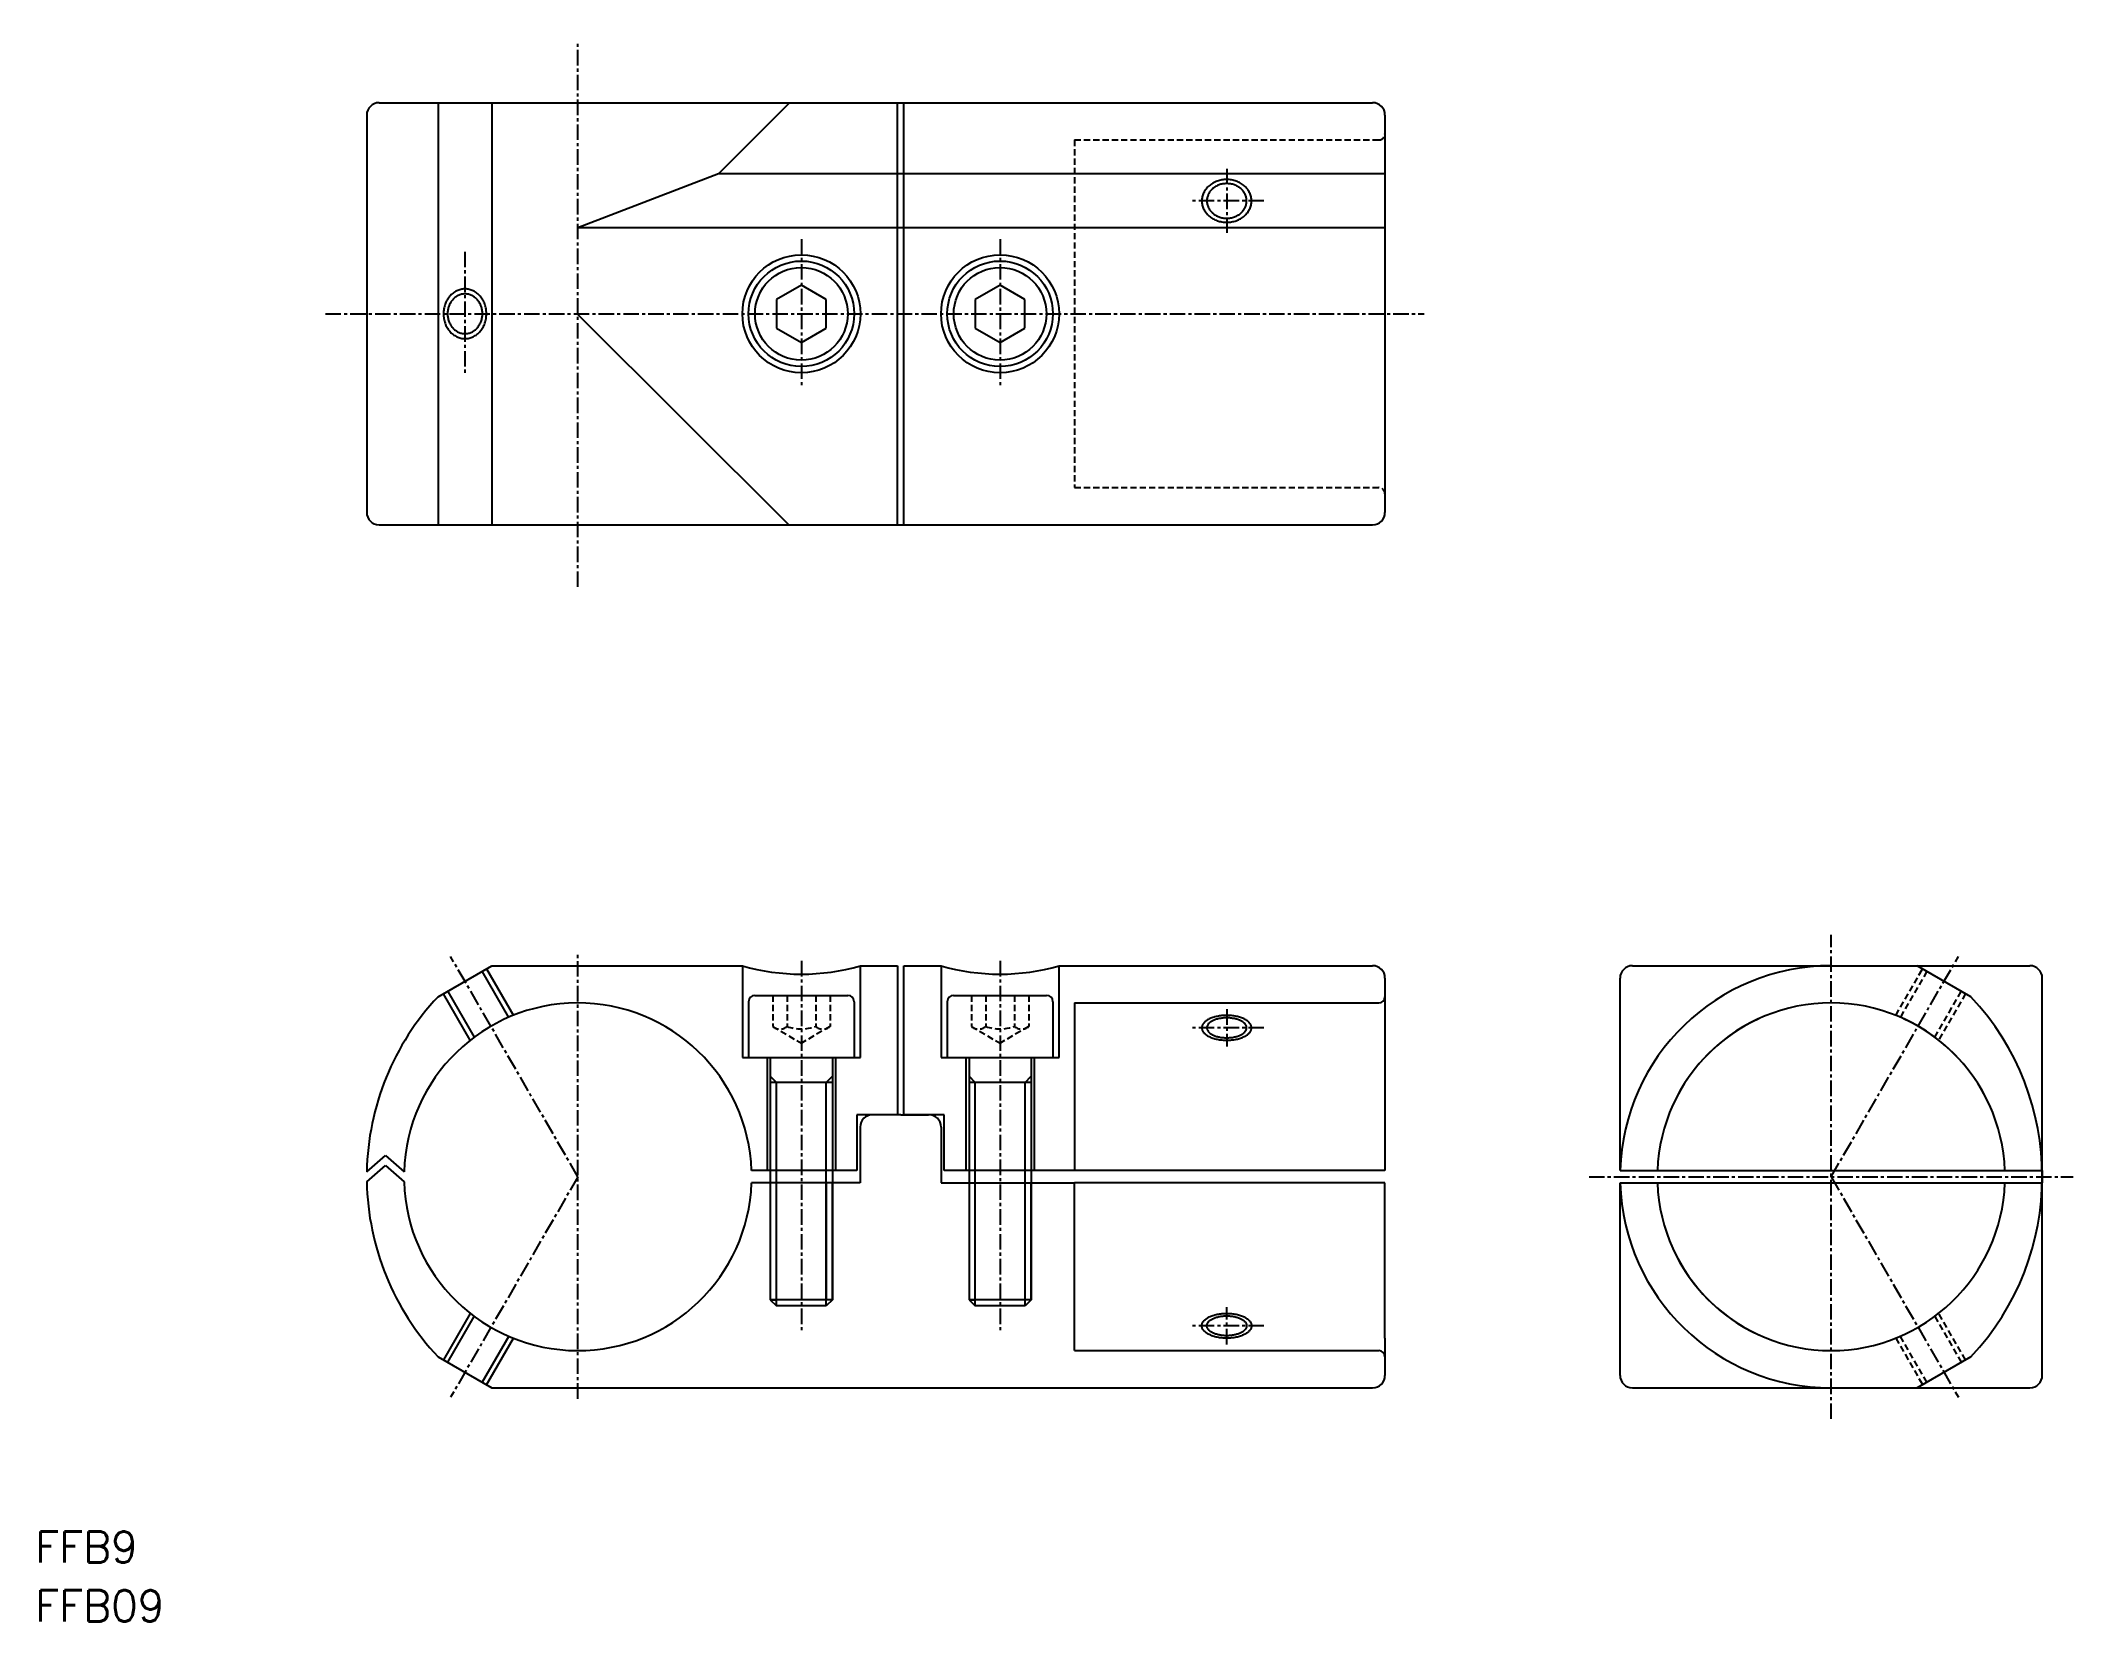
# Model space of a CAD drawing. Extents: x 171 to 335, y 307 to 434.
import ezdxf

# ---------------------------------------------------------------- set-up
doc = ezdxf.new("R2010")
doc.units = 0
doc.linetypes.add('CENTER', pattern=[2, 1.25, -0.25, 0.25, -0.25])
doc.linetypes.add('DASHED', pattern=[0.75, 0.5, -0.25])
doc.layers.get('0').update_dxf_attribs({"linetype": 'CONTINUOUS'})
doc.layers.add('CENTER', color=1, linetype='CENTER')
doc.styles.get("Standard").update_dxf_attribs({"font": 'txt.shx', "bigfont": '@extfont2.shx'})

msp = doc.modelspace()

# ---------------------------------------------------------------- linework, layer by layer
at = {"color": 7, "linetype": 'CONTINUOUS'}
for p, q in [((198.75, 429.2), (278.75, 429.2)), ((240.5, 395.2), (240.5, 429.2)), ((241, 395.2), (241, 429.2)), ((197.75, 428.2), (197.75, 396.2)), ((279.75, 428.2), (279.75, 396.2)), ((279.75, 425.2), (279.75, 401.3)), ((198.75, 395.2), (278.75, 395.2)), ((203.49, 357.19), (207.82, 359.69)), ((207.82, 359.69), (228, 359.69)), ((237.5, 359.69), (240.5, 359.69)), ((240.5, 359.69), (240.5, 347.69)), ((241, 347.69), (241, 359.69)), ((241, 359.69), (244, 359.69)), ((244, 359.69), (244, 352.29)), ((253.5, 352.29), (253.5, 359.69)), ((253.5, 359.69), (278.75, 359.69)), ((279.75, 358.69), (279.75, 343.19)), ((298.68, 343.19), (298.68, 358.69)), ((299.68, 359.69), (331.68, 359.69)), ((315.68, 359.69), (321.23, 359.69)), ((326.94, 357.19), (322.61, 359.69)), ((332.68, 343.19), (332.68, 358.69)), ((229, 357.29), (236.5, 357.29)), ((245, 357.29), (252.5, 357.29)), ((228.5, 356.79), (228.5, 352.29)), ((237, 356.79), (237, 352.29)), ((244.5, 356.79), (244.5, 352.29)), ((253, 356.79), (253, 352.29)), ((254.75, 356.69), (254.75, 343.19)), ((254.75, 356.69), (279.25, 356.69)), ((228.5, 352.29), (230.25, 352.29)), ((230, 352.29), (230, 343.19)), ((230.25, 352.29), (230.25, 350.78)), ((230.25, 352.29), (235.25, 352.29)), ((235.25, 352.29), (237, 352.29)), ((235.25, 352.29), (235.25, 350.78)), ((244, 352.29), (253.5, 352.29)), ((244.5, 352.29), (246.25, 352.29)), ((246, 352.29), (246, 343.19)), ((246.25, 352.29), (246.25, 350.78)), ((246.25, 352.29), (251.25, 352.29)), ((251.25, 352.29), (253, 352.29)), ((251.25, 352.29), (251.25, 350.78)), ((251.5, 352.29), (251.5, 343.19)), ((230.25, 350.78), (230.25, 350.29)), ((235.25, 350.78), (235.25, 350.29)), ((246.25, 350.78), (246.25, 350.29)), ((251.25, 350.78), (251.25, 350.29)), ((230.25, 350.29), (230.25, 332.78)), ((235.25, 350.29), (230.25, 350.29)), ((235.25, 350.29), (235.25, 332.78)), ((246.25, 350.29), (246.25, 332.78)), ((251.25, 350.29), (246.25, 350.29)), ((251.25, 350.29), (251.25, 332.78)), ((240.5, 347.69), (237.23, 347.69)), ((237.23, 347.69), (237.23, 343.19)), ((240.75, 347.69), (238.48, 347.69)), ((240.75, 347.69), (240.75, 347.69)), ((240.75, 347.69), (240.75, 347.69)), ((240.75, 347.69), (243, 347.69)), ((244.25, 347.69), (241, 347.69)), ((244.25, 343.19), (244.25, 347.69)), ((237.48, 346.69), (237.48, 342.19)), ((244, 346.69), (244, 342.19)), ((197.76, 343.09), (199.25, 344.39)), ((199.25, 344.39), (200.76, 343.09)), ((197.76, 342.29), (199.25, 343.59)), ((199.25, 343.59), (200.76, 342.29)), ((235.5, 343.19), (228.74, 343.19)), ((230.25, 342.19), (228.74, 342.19)), ((237.48, 342.19), (230.25, 342.19)), ((237.23, 343.19), (235.25, 343.19)), ((244, 342.19), (254.75, 342.19)), ((254.75, 343.19), (244.25, 343.19)), ((279.75, 343.19), (254.75, 343.19)), ((279.75, 342.19), (254.75, 342.19)), ((254.75, 328.69), (254.75, 342.19)), ((279.75, 331.79), (279.75, 342.19)), ((298.68, 343.19), (332.68, 343.19)), ((298.68, 342.19), (332.68, 342.19)), ((298.68, 326.69), (298.68, 342.19)), ((332.68, 343.19), (332.68, 342.19)), ((332.68, 326.69), (332.68, 342.19)), ((230.25, 332.78), (230.74, 332.29)), ((235.25, 332.78), (230.25, 332.78)), ((234.75, 332.78), (230.75, 332.78)), ((235.25, 332.78), (234.76, 332.29)), ((246.25, 332.78), (246.74, 332.29)), ((251.25, 332.78), (246.25, 332.78)), ((250.75, 332.78), (246.75, 332.78)), ((251.25, 332.78), (250.76, 332.29)), ((234.76, 332.29), (230.74, 332.29)), ((250.76, 332.29), (246.74, 332.29)), ((279.75, 329.69), (279.75, 331.79)), ((279.75, 329.69), (279.75, 326.69)), ((203.49, 328.19), (207.82, 325.69)), ((254.75, 328.69), (279.25, 328.69)), ((326.94, 328.19), (322.61, 325.69)), ((207.82, 325.69), (278.75, 325.69)), ((299.68, 325.69), (331.68, 325.69)), ((315.68, 325.69), (321.23, 325.69))]:
    msp.add_line(p, q, dxfattribs=at)
at = {"color": 3, "linetype": 'CONTINUOUS'}
for p, q in [((203.49, 429.2), (203.49, 395.2)), ((207.82, 429.2), (207.82, 395.2)), ((226.07, 423.46), (231.75, 429.14)), ((226.07, 423.46), (214.75, 419.13)), ((279.75, 423.46), (226.07, 423.46)), ((279.75, 419.13), (214.75, 419.13)), ((231.75, 395.2), (214.75, 412.14)), ((230.74, 350.29), (230.25, 350.78)), ((234.76, 350.29), (235.25, 350.78)), ((246.74, 350.29), (246.25, 350.78)), ((250.76, 350.29), (251.25, 350.78)), ((230.74, 332.29), (230.74, 350.29)), ((234.76, 332.29), (234.76, 350.29)), ((246.74, 332.29), (246.74, 350.29)), ((250.76, 332.29), (250.76, 350.29))]:
    msp.add_line(p, q, dxfattribs=at)
at = {"color": 3, "linetype": 'DASHED'}
for p, q in [((254.75, 426.2), (279.25, 426.2)), ((254.75, 426.2), (254.75, 398.2)), ((254.75, 398.2), (279.25, 398.2)), ((320.88, 355.69), (323.04, 359.44)), ((323.39, 359.24), (321.25, 355.53)), ((230.44, 357.29), (230.44, 354.79)), ((231.6, 357.29), (231.6, 354.79)), ((233.91, 357.29), (233.91, 354.79)), ((235.06, 357.29), (235.06, 354.79)), ((246.44, 357.29), (246.44, 354.79)), ((247.6, 357.29), (247.6, 354.79)), ((249.91, 357.29), (249.91, 354.79)), ((251.06, 357.29), (251.06, 354.79)), ((324.02, 353.93), (326.16, 357.64)), ((326.51, 357.44), (324.34, 353.69)), ((230.44, 354.79), (232.75, 353.45)), ((235.06, 354.79), (232.75, 353.45)), ((246.44, 354.79), (248.75, 353.45)), ((251.06, 354.79), (248.75, 353.45)), ((324.02, 331.44), (326.16, 327.74)), ((326.51, 327.94), (324.34, 331.69)), ((320.88, 329.69), (323.04, 325.94)), ((323.39, 326.14), (321.25, 329.84))]:
    msp.add_line(p, q, dxfattribs=at)
at = {"color": 0, "linetype": 'BYBLOCK'}
for p, q in [((232.75, 414.51), (230.75, 413.35)), ((234.75, 413.35), (232.75, 414.51)), ((248.75, 414.51), (246.75, 413.35)), ((250.75, 413.35), (248.75, 414.51)), ((230.75, 413.35), (230.75, 411.05)), ((234.75, 411.05), (234.75, 413.35)), ((246.75, 413.35), (246.75, 411.05)), ((250.75, 411.05), (250.75, 413.35)), ((230.75, 411.05), (232.75, 409.89)), ((232.75, 409.89), (234.75, 411.05)), ((246.75, 411.05), (248.75, 409.89)), ((248.75, 409.89), (250.75, 411.05)), ((209.18, 355.53), (207.05, 359.24)), ((228, 359.69), (228, 352.29)), ((237.5, 352.29), (237.5, 359.69)), ((204.28, 357.62), (206.41, 353.93)), ((228, 352.29), (237.5, 352.29)), ((235.5, 352.29), (235.5, 343.19)), ((230.75, 332.78), (230.75, 342.19)), ((234.75, 342.19), (234.75, 332.78)), ((246.75, 332.78), (246.75, 342.19)), ((250.75, 342.19), (250.75, 332.78)), ((204.28, 327.75), (206.41, 331.44)), ((209.18, 329.84), (207.05, 326.14))]:
    msp.add_line(p, q, dxfattribs=at)
at = {"color": 3, "linetype": 'BYBLOCK'}
for p, q in [((207.39, 359.44), (209.56, 355.69)), ((206.09, 353.69), (203.94, 357.42)), ((230.25, 342.19), (230.25, 332.78)), ((235.25, 332.78), (235.25, 342.19)), ((246.25, 342.19), (246.25, 332.78)), ((251.25, 332.78), (251.25, 342.19)), ((230.25, 332.78), (230.75, 332.78)), ((235.25, 332.78), (234.75, 332.78)), ((246.25, 332.78), (246.75, 332.78)), ((251.25, 332.78), (250.75, 332.78)), ((206.09, 331.69), (203.94, 327.95)), ((207.39, 325.94), (209.56, 329.69))]:
    msp.add_line(p, q, dxfattribs=at)
at = {"color": 3, "linetype": 'CONTINUOUS'}
for points in [[(265, 421.29, 0), (265.01, 421.21, 0), (265.01, 421.12, 0), (265.02, 421.04, 0), (265.04, 420.96, 0), (265.06, 420.88, 0), (265.09, 420.79, 0), (265.12, 420.71, 0), (265.15, 420.63, 0), (265.19, 420.56, 0), (265.24, 420.48, 0), (265.29, 420.41, 0), (265.34, 420.34, 0), (265.4, 420.27, 0), (265.46, 420.2, 0), (265.52, 420.14, 0), (265.59, 420.07, 0), (265.66, 420.02, 0), (265.73, 419.96, 0), (265.81, 419.91, 0), (265.89, 419.86, 0), (265.98, 419.82, 0), (266.06, 419.77, 0), (266.15, 419.74, 0), (266.24, 419.7, 0), (266.33, 419.67, 0), (266.42, 419.64, 0), (266.52, 419.62, 0), (266.61, 419.6, 0), (266.71, 419.59, 0), (266.81, 419.58, 0), (266.9, 419.57, 0), (267, 419.57, 0), (267.1, 419.57, 0), (267.2, 419.58, 0), (267.3, 419.59, 0), (267.39, 419.6, 0), (267.49, 419.62, 0), (267.58, 419.64, 0), (267.68, 419.67, 0), (267.77, 419.7, 0), (267.86, 419.74, 0), (267.95, 419.77, 0), (268.03, 419.82, 0), (268.11, 419.86, 0), (268.19, 419.91, 0), (268.27, 419.96, 0), (268.35, 420.02, 0), (268.42, 420.07, 0), (268.49, 420.14, 0), (268.55, 420.2, 0), (268.61, 420.27, 0), (268.67, 420.34, 0), (268.72, 420.41, 0), (268.77, 420.48, 0), (268.81, 420.56, 0), (268.85, 420.63, 0), (268.89, 420.71, 0), (268.92, 420.79, 0), (268.94, 420.88, 0), (268.96, 420.96, 0), (268.98, 421.04, 0), (268.99, 421.12, 0), (269, 421.21, 0), (269, 421.29, 0), (269, 421.38, 0), (268.99, 421.46, 0), (268.98, 421.55, 0), (268.96, 421.63, 0), (268.94, 421.71, 0), (268.92, 421.79, 0), (268.89, 421.87, 0), (268.85, 421.95, 0), (268.81, 422.03, 0), (268.77, 422.11, 0), (268.72, 422.18, 0), (268.67, 422.25, 0), (268.61, 422.32, 0), (268.55, 422.39, 0), (268.49, 422.45, 0), (268.42, 422.51, 0), (268.35, 422.57, 0), (268.27, 422.62, 0), (268.19, 422.68, 0), (268.11, 422.73, 0), (268.03, 422.77, 0), (267.95, 422.81, 0), (267.86, 422.85, 0), (267.77, 422.88, 0), (267.68, 422.92, 0), (267.58, 422.94, 0), (267.49, 422.96, 0), (267.39, 422.98, 0), (267.3, 423, 0), (267.2, 423.01, 0), (267.1, 423.01, 0), (267, 423.02, 0), (266.9, 423.01, 0), (266.81, 423.01, 0), (266.71, 423, 0), (266.61, 422.98, 0), (266.52, 422.96, 0), (266.42, 422.94, 0), (266.33, 422.92, 0), (266.24, 422.88, 0), (266.15, 422.85, 0), (266.06, 422.81, 0), (265.98, 422.77, 0), (265.89, 422.73, 0), (265.81, 422.68, 0), (265.73, 422.62, 0), (265.66, 422.57, 0), (265.59, 422.51, 0), (265.52, 422.45, 0), (265.46, 422.39, 0), (265.4, 422.32, 0), (265.34, 422.25, 0), (265.29, 422.18, 0), (265.24, 422.11, 0), (265.19, 422.03, 0), (265.15, 421.95, 0), (265.12, 421.87, 0), (265.09, 421.79, 0), (265.06, 421.71, 0), (265.04, 421.63, 0), (265.02, 421.55, 0), (265.01, 421.46, 0), (265.01, 421.38, 0), (265, 421.29, 0)], [(205.66, 414.2, 0), (205.58, 414.2, 0), (205.49, 414.19, 0), (205.41, 414.18, 0), (205.32, 414.16, 0), (205.24, 414.14, 0), (205.16, 414.11, 0), (205.08, 414.08, 0), (205, 414.05, 0), (204.92, 414.01, 0), (204.84, 413.96, 0), (204.77, 413.92, 0), (204.7, 413.86, 0), (204.63, 413.81, 0), (204.56, 413.75, 0), (204.5, 413.68, 0), (204.44, 413.61, 0), (204.38, 413.54, 0), (204.32, 413.47, 0), (204.27, 413.39, 0), (204.22, 413.31, 0), (204.18, 413.23, 0), (204.13, 413.14, 0), (204.1, 413.06, 0), (204.06, 412.97, 0), (204.03, 412.87, 0), (204, 412.78, 0), (203.98, 412.69, 0), (203.96, 412.59, 0), (203.95, 412.49, 0), (203.94, 412.4, 0), (203.93, 412.3, 0), (203.93, 412.2, 0), (203.93, 412.1, 0), (203.94, 412, 0), (203.95, 411.91, 0), (203.96, 411.81, 0), (203.98, 411.71, 0), (204, 411.62, 0), (204.03, 411.53, 0), (204.06, 411.44, 0), (204.1, 411.35, 0), (204.13, 411.26, 0), (204.18, 411.17, 0), (204.22, 411.09, 0), (204.27, 411.01, 0), (204.32, 410.93, 0), (204.38, 410.86, 0), (204.44, 410.79, 0), (204.5, 410.72, 0), (204.56, 410.65, 0), (204.63, 410.59, 0), (204.7, 410.54, 0), (204.77, 410.49, 0), (204.84, 410.44, 0), (204.92, 410.39, 0), (205, 410.35, 0), (205.08, 410.32, 0), (205.16, 410.29, 0), (205.24, 410.26, 0), (205.32, 410.24, 0), (205.41, 410.22, 0), (205.49, 410.21, 0), (205.58, 410.2, 0), (205.66, 410.2, 0), (205.75, 410.2, 0), (205.83, 410.21, 0), (205.92, 410.22, 0), (206, 410.24, 0), (206.08, 410.26, 0), (206.16, 410.29, 0), (206.25, 410.32, 0), (206.32, 410.35, 0), (206.4, 410.39, 0), (206.48, 410.44, 0), (206.55, 410.49, 0), (206.62, 410.54, 0), (206.69, 410.59, 0), (206.76, 410.65, 0), (206.82, 410.72, 0), (206.89, 410.79, 0), (206.94, 410.86, 0), (207, 410.93, 0), (207.05, 411.01, 0), (207.1, 411.09, 0), (207.15, 411.17, 0), (207.19, 411.26, 0), (207.23, 411.35, 0), (207.26, 411.44, 0), (207.29, 411.53, 0), (207.32, 411.62, 0), (207.34, 411.71, 0), (207.36, 411.81, 0), (207.38, 411.91, 0), (207.38, 412, 0), (207.39, 412.1, 0), (207.39, 412.2, 0), (207.39, 412.3, 0), (207.38, 412.4, 0), (207.38, 412.49, 0), (207.36, 412.59, 0), (207.34, 412.69, 0), (207.32, 412.78, 0), (207.29, 412.87, 0), (207.26, 412.97, 0), (207.23, 413.06, 0), (207.19, 413.14, 0), (207.15, 413.23, 0), (207.1, 413.31, 0), (207.05, 413.39, 0), (207, 413.47, 0), (206.94, 413.54, 0), (206.89, 413.61, 0), (206.82, 413.68, 0), (206.76, 413.75, 0), (206.69, 413.81, 0), (206.62, 413.86, 0), (206.55, 413.92, 0), (206.48, 413.96, 0), (206.4, 414.01, 0), (206.32, 414.05, 0), (206.25, 414.08, 0), (206.16, 414.11, 0), (206.08, 414.14, 0), (206, 414.16, 0), (205.92, 414.18, 0), (205.83, 414.19, 0), (205.75, 414.2, 0), (205.66, 414.2, 0)], [(265, 354.69, 0), (265.01, 354.64, 0), (265.01, 354.59, 0), (265.02, 354.54, 0), (265.04, 354.49, 0), (265.06, 354.44, 0), (265.09, 354.4, 0), (265.12, 354.35, 0), (265.15, 354.31, 0), (265.19, 354.26, 0), (265.24, 354.22, 0), (265.29, 354.17, 0), (265.34, 354.13, 0), (265.4, 354.09, 0), (265.46, 354.05, 0), (265.52, 354.02, 0), (265.59, 353.98, 0), (265.66, 353.95, 0), (265.73, 353.92, 0), (265.81, 353.88, 0), (265.89, 353.86, 0), (265.98, 353.83, 0), (266.06, 353.81, 0), (266.15, 353.78, 0), (266.24, 353.76, 0), (266.33, 353.75, 0), (266.42, 353.73, 0), (266.52, 353.72, 0), (266.61, 353.71, 0), (266.71, 353.7, 0), (266.81, 353.69, 0), (266.9, 353.69, 0), (267, 353.69, 0), (267.1, 353.69, 0), (267.2, 353.69, 0), (267.3, 353.7, 0), (267.39, 353.71, 0), (267.49, 353.72, 0), (267.58, 353.73, 0), (267.68, 353.75, 0), (267.77, 353.76, 0), (267.86, 353.78, 0), (267.95, 353.81, 0), (268.03, 353.83, 0), (268.11, 353.86, 0), (268.19, 353.88, 0), (268.27, 353.92, 0), (268.35, 353.95, 0), (268.42, 353.98, 0), (268.49, 354.02, 0), (268.55, 354.05, 0), (268.61, 354.09, 0), (268.67, 354.13, 0), (268.72, 354.17, 0), (268.77, 354.22, 0), (268.81, 354.26, 0), (268.85, 354.31, 0), (268.89, 354.35, 0), (268.92, 354.4, 0), (268.94, 354.44, 0), (268.96, 354.49, 0), (268.98, 354.54, 0), (268.99, 354.59, 0), (269, 354.64, 0), (269, 354.69, 0), (269, 354.74, 0), (268.99, 354.79, 0), (268.98, 354.83, 0), (268.96, 354.88, 0), (268.94, 354.93, 0), (268.92, 354.98, 0), (268.89, 355.02, 0), (268.85, 355.07, 0), (268.81, 355.12, 0), (268.77, 355.16, 0), (268.72, 355.2, 0), (268.67, 355.24, 0), (268.61, 355.28, 0), (268.55, 355.32, 0), (268.49, 355.36, 0), (268.42, 355.4, 0), (268.35, 355.43, 0), (268.27, 355.46, 0), (268.19, 355.49, 0), (268.11, 355.52, 0), (268.03, 355.55, 0), (267.95, 355.57, 0), (267.86, 355.59, 0), (267.77, 355.61, 0), (267.68, 355.63, 0), (267.58, 355.64, 0), (267.49, 355.66, 0), (267.39, 355.67, 0), (267.3, 355.68, 0), (267.2, 355.68, 0), (267.1, 355.69, 0), (267, 355.69, 0), (266.9, 355.69, 0), (266.81, 355.68, 0), (266.71, 355.68, 0), (266.61, 355.67, 0), (266.52, 355.66, 0), (266.42, 355.64, 0), (266.33, 355.63, 0), (266.24, 355.61, 0), (266.15, 355.59, 0), (266.06, 355.57, 0), (265.98, 355.55, 0), (265.89, 355.52, 0), (265.81, 355.49, 0), (265.73, 355.46, 0), (265.66, 355.43, 0), (265.59, 355.4, 0), (265.52, 355.36, 0), (265.46, 355.32, 0), (265.4, 355.28, 0), (265.34, 355.24, 0), (265.29, 355.2, 0), (265.24, 355.16, 0), (265.19, 355.12, 0), (265.15, 355.07, 0), (265.12, 355.02, 0), (265.09, 354.98, 0), (265.06, 354.93, 0), (265.04, 354.88, 0), (265.02, 354.83, 0), (265.01, 354.79, 0), (265.01, 354.74, 0), (265, 354.69, 0)], [(265, 330.69, 0), (265.01, 330.74, 0), (265.01, 330.79, 0), (265.02, 330.83, 0), (265.04, 330.88, 0), (265.06, 330.93, 0), (265.09, 330.98, 0), (265.12, 331.02, 0), (265.15, 331.07, 0), (265.19, 331.12, 0), (265.24, 331.16, 0), (265.29, 331.2, 0), (265.34, 331.24, 0), (265.4, 331.28, 0), (265.46, 331.32, 0), (265.52, 331.36, 0), (265.59, 331.4, 0), (265.66, 331.43, 0), (265.73, 331.46, 0), (265.81, 331.49, 0), (265.89, 331.52, 0), (265.98, 331.55, 0), (266.06, 331.57, 0), (266.15, 331.59, 0), (266.24, 331.61, 0), (266.33, 331.63, 0), (266.42, 331.64, 0), (266.52, 331.66, 0), (266.61, 331.67, 0), (266.71, 331.68, 0), (266.81, 331.68, 0), (266.9, 331.69, 0), (267, 331.69, 0), (267.1, 331.69, 0), (267.2, 331.68, 0), (267.3, 331.68, 0), (267.39, 331.67, 0), (267.49, 331.66, 0), (267.58, 331.64, 0), (267.68, 331.63, 0), (267.77, 331.61, 0), (267.86, 331.59, 0), (267.95, 331.57, 0), (268.03, 331.55, 0), (268.11, 331.52, 0), (268.19, 331.49, 0), (268.27, 331.46, 0), (268.35, 331.43, 0), (268.42, 331.4, 0), (268.49, 331.36, 0), (268.55, 331.32, 0), (268.61, 331.28, 0), (268.67, 331.24, 0), (268.72, 331.2, 0), (268.77, 331.16, 0), (268.81, 331.12, 0), (268.85, 331.07, 0), (268.89, 331.02, 0), (268.92, 330.98, 0), (268.94, 330.93, 0), (268.96, 330.88, 0), (268.98, 330.83, 0), (268.99, 330.79, 0), (269, 330.74, 0), (269, 330.69, 0), (269, 330.64, 0), (268.99, 330.59, 0), (268.98, 330.54, 0), (268.96, 330.49, 0), (268.94, 330.44, 0), (268.92, 330.4, 0), (268.89, 330.35, 0), (268.85, 330.31, 0), (268.81, 330.26, 0), (268.77, 330.22, 0), (268.72, 330.17, 0), (268.67, 330.13, 0), (268.61, 330.09, 0), (268.55, 330.05, 0), (268.49, 330.02, 0), (268.42, 329.98, 0), (268.35, 329.95, 0), (268.27, 329.92, 0), (268.19, 329.88, 0), (268.11, 329.86, 0), (268.03, 329.83, 0), (267.95, 329.81, 0), (267.86, 329.78, 0), (267.77, 329.76, 0), (267.68, 329.75, 0), (267.58, 329.73, 0), (267.49, 329.72, 0), (267.39, 329.71, 0), (267.3, 329.7, 0), (267.2, 329.69, 0), (267.1, 329.69, 0), (267, 329.69, 0), (266.9, 329.69, 0), (266.81, 329.69, 0), (266.71, 329.7, 0), (266.61, 329.71, 0), (266.52, 329.72, 0), (266.42, 329.73, 0), (266.33, 329.75, 0), (266.24, 329.76, 0), (266.15, 329.78, 0), (266.06, 329.81, 0), (265.98, 329.83, 0), (265.89, 329.86, 0), (265.81, 329.88, 0), (265.73, 329.92, 0), (265.66, 329.95, 0), (265.59, 329.98, 0), (265.52, 330.02, 0), (265.46, 330.05, 0), (265.4, 330.09, 0), (265.34, 330.13, 0), (265.29, 330.17, 0), (265.24, 330.22, 0), (265.19, 330.26, 0), (265.15, 330.31, 0), (265.12, 330.35, 0), (265.09, 330.4, 0), (265.06, 330.44, 0), (265.04, 330.49, 0), (265.02, 330.54, 0), (265.01, 330.59, 0), (265.01, 330.64, 0), (265, 330.69, 0)]]:
    msp.add_polyline3d(points, dxfattribs=at)
at = {"color": 7, "linetype": 'CONTINUOUS'}
for points in [[(265.4, 421.29, 0), (265.4, 421.23, 0), (265.41, 421.16, 0), (265.42, 421.09, 0), (265.43, 421.02, 0), (265.45, 420.95, 0), (265.47, 420.89, 0), (265.5, 420.82, 0), (265.52, 420.76, 0), (265.56, 420.7, 0), (265.59, 420.64, 0), (265.63, 420.58, 0), (265.67, 420.52, 0), (265.72, 420.46, 0), (265.77, 420.41, 0), (265.82, 420.36, 0), (265.87, 420.31, 0), (265.93, 420.26, 0), (265.99, 420.21, 0), (266.05, 420.17, 0), (266.11, 420.13, 0), (266.18, 420.1, 0), (266.25, 420.06, 0), (266.32, 420.03, 0), (266.39, 420, 0), (266.46, 419.98, 0), (266.54, 419.96, 0), (266.61, 419.94, 0), (266.69, 419.93, 0), (266.77, 419.91, 0), (266.85, 419.9, 0), (266.93, 419.9, 0), (267, 419.9, 0), (267.08, 419.9, 0), (267.16, 419.9, 0), (267.24, 419.91, 0), (267.31, 419.93, 0), (267.39, 419.94, 0), (267.47, 419.96, 0), (267.54, 419.98, 0), (267.62, 420, 0), (267.69, 420.03, 0), (267.76, 420.06, 0), (267.83, 420.1, 0), (267.89, 420.13, 0), (267.96, 420.17, 0), (268.02, 420.21, 0), (268.08, 420.26, 0), (268.13, 420.31, 0), (268.19, 420.36, 0), (268.24, 420.41, 0), (268.29, 420.46, 0), (268.33, 420.52, 0), (268.38, 420.58, 0), (268.41, 420.64, 0), (268.45, 420.7, 0), (268.48, 420.76, 0), (268.51, 420.82, 0), (268.53, 420.89, 0), (268.56, 420.95, 0), (268.57, 421.02, 0), (268.59, 421.09, 0), (268.6, 421.16, 0), (268.6, 421.23, 0), (268.6, 421.29, 0), (268.6, 421.36, 0), (268.6, 421.43, 0), (268.59, 421.5, 0), (268.57, 421.57, 0), (268.56, 421.63, 0), (268.53, 421.7, 0), (268.51, 421.76, 0), (268.48, 421.83, 0), (268.45, 421.89, 0), (268.41, 421.95, 0), (268.38, 422.01, 0), (268.33, 422.07, 0), (268.29, 422.12, 0), (268.24, 422.18, 0), (268.19, 422.23, 0), (268.13, 422.28, 0), (268.08, 422.33, 0), (268.02, 422.37, 0), (267.96, 422.41, 0), (267.89, 422.45, 0), (267.83, 422.49, 0), (267.76, 422.52, 0), (267.69, 422.55, 0), (267.62, 422.58, 0), (267.54, 422.61, 0), (267.47, 422.63, 0), (267.39, 422.65, 0), (267.31, 422.66, 0), (267.24, 422.67, 0), (267.16, 422.68, 0), (267.08, 422.69, 0), (267, 422.69, 0), (266.93, 422.69, 0), (266.85, 422.68, 0), (266.77, 422.67, 0), (266.69, 422.66, 0), (266.61, 422.65, 0), (266.54, 422.63, 0), (266.46, 422.61, 0), (266.39, 422.58, 0), (266.32, 422.55, 0), (266.25, 422.52, 0), (266.18, 422.49, 0), (266.11, 422.45, 0), (266.05, 422.41, 0), (265.99, 422.37, 0), (265.93, 422.33, 0), (265.87, 422.28, 0), (265.82, 422.23, 0), (265.77, 422.18, 0), (265.72, 422.12, 0), (265.67, 422.07, 0), (265.63, 422.01, 0), (265.59, 421.95, 0), (265.56, 421.89, 0), (265.52, 421.83, 0), (265.5, 421.76, 0), (265.47, 421.7, 0), (265.45, 421.63, 0), (265.43, 421.57, 0), (265.42, 421.5, 0), (265.41, 421.43, 0), (265.4, 421.36, 0), (265.4, 421.29, 0)], [(205.66, 413.8, 0), (205.59, 413.8, 0), (205.52, 413.79, 0), (205.46, 413.78, 0), (205.39, 413.77, 0), (205.32, 413.75, 0), (205.25, 413.73, 0), (205.19, 413.71, 0), (205.12, 413.68, 0), (205.06, 413.65, 0), (205, 413.61, 0), (204.94, 413.57, 0), (204.88, 413.53, 0), (204.82, 413.49, 0), (204.77, 413.44, 0), (204.72, 413.39, 0), (204.67, 413.33, 0), (204.62, 413.27, 0), (204.57, 413.21, 0), (204.53, 413.15, 0), (204.49, 413.09, 0), (204.46, 413.02, 0), (204.42, 412.95, 0), (204.39, 412.88, 0), (204.36, 412.81, 0), (204.34, 412.74, 0), (204.31, 412.67, 0), (204.3, 412.59, 0), (204.28, 412.51, 0), (204.27, 412.44, 0), (204.26, 412.36, 0), (204.26, 412.28, 0), (204.25, 412.2, 0), (204.26, 412.12, 0), (204.26, 412.04, 0), (204.27, 411.96, 0), (204.28, 411.89, 0), (204.3, 411.81, 0), (204.31, 411.74, 0), (204.34, 411.66, 0), (204.36, 411.59, 0), (204.39, 411.52, 0), (204.42, 411.45, 0), (204.46, 411.38, 0), (204.49, 411.31, 0), (204.53, 411.25, 0), (204.57, 411.19, 0), (204.62, 411.13, 0), (204.67, 411.07, 0), (204.72, 411.01, 0), (204.77, 410.96, 0), (204.82, 410.92, 0), (204.88, 410.87, 0), (204.94, 410.83, 0), (205, 410.79, 0), (205.06, 410.75, 0), (205.12, 410.72, 0), (205.19, 410.69, 0), (205.25, 410.67, 0), (205.32, 410.65, 0), (205.39, 410.63, 0), (205.46, 410.62, 0), (205.52, 410.61, 0), (205.59, 410.6, 0), (205.66, 410.6, 0), (205.73, 410.6, 0), (205.8, 410.61, 0), (205.87, 410.62, 0), (205.94, 410.63, 0), (206, 410.65, 0), (206.07, 410.67, 0), (206.14, 410.69, 0), (206.2, 410.72, 0), (206.26, 410.75, 0), (206.32, 410.79, 0), (206.38, 410.83, 0), (206.44, 410.87, 0), (206.5, 410.92, 0), (206.55, 410.96, 0), (206.61, 411.01, 0), (206.66, 411.07, 0), (206.7, 411.13, 0), (206.75, 411.19, 0), (206.79, 411.25, 0), (206.83, 411.31, 0), (206.87, 411.38, 0), (206.9, 411.45, 0), (206.93, 411.52, 0), (206.96, 411.59, 0), (206.99, 411.66, 0), (207.01, 411.74, 0), (207.03, 411.81, 0), (207.04, 411.89, 0), (207.05, 411.96, 0), (207.06, 412.04, 0), (207.07, 412.12, 0), (207.07, 412.2, 0), (207.07, 412.28, 0), (207.06, 412.36, 0), (207.05, 412.44, 0), (207.04, 412.51, 0), (207.03, 412.59, 0), (207.01, 412.67, 0), (206.99, 412.74, 0), (206.96, 412.81, 0), (206.93, 412.88, 0), (206.9, 412.95, 0), (206.87, 413.02, 0), (206.83, 413.09, 0), (206.79, 413.15, 0), (206.75, 413.21, 0), (206.7, 413.27, 0), (206.66, 413.33, 0), (206.61, 413.39, 0), (206.55, 413.44, 0), (206.5, 413.49, 0), (206.44, 413.53, 0), (206.38, 413.57, 0), (206.32, 413.61, 0), (206.26, 413.65, 0), (206.2, 413.68, 0), (206.14, 413.71, 0), (206.07, 413.73, 0), (206, 413.75, 0), (205.94, 413.77, 0), (205.87, 413.78, 0), (205.8, 413.79, 0), (205.73, 413.8, 0), (205.66, 413.8, 0)], [(265.4, 354.69, 0), (265.4, 354.65, 0), (265.41, 354.61, 0), (265.42, 354.57, 0), (265.43, 354.53, 0), (265.45, 354.49, 0), (265.47, 354.46, 0), (265.5, 354.42, 0), (265.52, 354.38, 0), (265.56, 354.35, 0), (265.59, 354.31, 0), (265.63, 354.28, 0), (265.67, 354.24, 0), (265.72, 354.21, 0), (265.77, 354.18, 0), (265.82, 354.15, 0), (265.87, 354.12, 0), (265.93, 354.1, 0), (265.99, 354.07, 0), (266.05, 354.05, 0), (266.11, 354.02, 0), (266.18, 354, 0), (266.25, 353.98, 0), (266.32, 353.96, 0), (266.39, 353.95, 0), (266.46, 353.94, 0), (266.54, 353.92, 0), (266.61, 353.91, 0), (266.69, 353.9, 0), (266.77, 353.9, 0), (266.85, 353.89, 0), (266.93, 353.89, 0), (267, 353.89, 0), (267.08, 353.89, 0), (267.16, 353.89, 0), (267.24, 353.9, 0), (267.31, 353.9, 0), (267.39, 353.91, 0), (267.47, 353.92, 0), (267.54, 353.94, 0), (267.62, 353.95, 0), (267.69, 353.96, 0), (267.76, 353.98, 0), (267.83, 354, 0), (267.89, 354.02, 0), (267.96, 354.05, 0), (268.02, 354.07, 0), (268.08, 354.1, 0), (268.13, 354.12, 0), (268.19, 354.15, 0), (268.24, 354.18, 0), (268.29, 354.21, 0), (268.33, 354.24, 0), (268.38, 354.28, 0), (268.41, 354.31, 0), (268.45, 354.35, 0), (268.48, 354.38, 0), (268.51, 354.42, 0), (268.53, 354.46, 0), (268.56, 354.49, 0), (268.57, 354.53, 0), (268.59, 354.57, 0), (268.6, 354.61, 0), (268.6, 354.65, 0), (268.6, 354.69, 0), (268.6, 354.73, 0), (268.6, 354.77, 0), (268.59, 354.81, 0), (268.57, 354.85, 0), (268.56, 354.88, 0), (268.53, 354.92, 0), (268.51, 354.96, 0), (268.48, 355, 0), (268.45, 355.03, 0), (268.41, 355.07, 0), (268.38, 355.1, 0), (268.33, 355.13, 0), (268.29, 355.17, 0), (268.24, 355.2, 0), (268.19, 355.23, 0), (268.13, 355.25, 0), (268.08, 355.28, 0), (268.02, 355.31, 0), (267.96, 355.33, 0), (267.89, 355.35, 0), (267.83, 355.38, 0), (267.76, 355.39, 0), (267.69, 355.41, 0), (267.62, 355.43, 0), (267.54, 355.44, 0), (267.47, 355.45, 0), (267.39, 355.46, 0), (267.31, 355.47, 0), (267.24, 355.48, 0), (267.16, 355.49, 0), (267.08, 355.49, 0), (267, 355.49, 0), (266.93, 355.49, 0), (266.85, 355.49, 0), (266.77, 355.48, 0), (266.69, 355.47, 0), (266.61, 355.46, 0), (266.54, 355.45, 0), (266.46, 355.44, 0), (266.39, 355.43, 0), (266.32, 355.41, 0), (266.25, 355.39, 0), (266.18, 355.38, 0), (266.11, 355.35, 0), (266.05, 355.33, 0), (265.99, 355.31, 0), (265.93, 355.28, 0), (265.87, 355.25, 0), (265.82, 355.23, 0), (265.77, 355.2, 0), (265.72, 355.17, 0), (265.67, 355.13, 0), (265.63, 355.1, 0), (265.59, 355.07, 0), (265.56, 355.03, 0), (265.52, 355, 0), (265.5, 354.96, 0), (265.47, 354.92, 0), (265.45, 354.88, 0), (265.43, 354.85, 0), (265.42, 354.81, 0), (265.41, 354.77, 0), (265.4, 354.73, 0), (265.4, 354.69, 0)], [(265.4, 330.69, 0), (265.4, 330.73, 0), (265.41, 330.77, 0), (265.42, 330.81, 0), (265.43, 330.85, 0), (265.45, 330.88, 0), (265.47, 330.92, 0), (265.5, 330.96, 0), (265.52, 331, 0), (265.56, 331.03, 0), (265.59, 331.07, 0), (265.63, 331.1, 0), (265.67, 331.13, 0), (265.72, 331.17, 0), (265.77, 331.2, 0), (265.82, 331.23, 0), (265.87, 331.25, 0), (265.93, 331.28, 0), (265.99, 331.31, 0), (266.05, 331.33, 0), (266.11, 331.35, 0), (266.18, 331.38, 0), (266.25, 331.39, 0), (266.32, 331.41, 0), (266.39, 331.43, 0), (266.46, 331.44, 0), (266.54, 331.45, 0), (266.61, 331.46, 0), (266.69, 331.47, 0), (266.77, 331.48, 0), (266.85, 331.49, 0), (266.93, 331.49, 0), (267, 331.49, 0), (267.08, 331.49, 0), (267.16, 331.49, 0), (267.24, 331.48, 0), (267.31, 331.47, 0), (267.39, 331.46, 0), (267.47, 331.45, 0), (267.54, 331.44, 0), (267.62, 331.43, 0), (267.69, 331.41, 0), (267.76, 331.39, 0), (267.83, 331.38, 0), (267.89, 331.35, 0), (267.96, 331.33, 0), (268.02, 331.31, 0), (268.08, 331.28, 0), (268.13, 331.25, 0), (268.19, 331.23, 0), (268.24, 331.2, 0), (268.29, 331.17, 0), (268.33, 331.13, 0), (268.38, 331.1, 0), (268.41, 331.07, 0), (268.45, 331.03, 0), (268.48, 331, 0), (268.51, 330.96, 0), (268.53, 330.92, 0), (268.56, 330.88, 0), (268.57, 330.85, 0), (268.59, 330.81, 0), (268.6, 330.77, 0), (268.6, 330.73, 0), (268.6, 330.69, 0), (268.6, 330.65, 0), (268.6, 330.61, 0), (268.59, 330.57, 0), (268.57, 330.53, 0), (268.56, 330.49, 0), (268.53, 330.46, 0), (268.51, 330.42, 0), (268.48, 330.38, 0), (268.45, 330.35, 0), (268.41, 330.31, 0), (268.38, 330.28, 0), (268.33, 330.24, 0), (268.29, 330.21, 0), (268.24, 330.18, 0), (268.19, 330.15, 0), (268.13, 330.12, 0), (268.08, 330.1, 0), (268.02, 330.07, 0), (267.96, 330.05, 0), (267.89, 330.02, 0), (267.83, 330, 0), (267.76, 329.98, 0), (267.69, 329.96, 0), (267.62, 329.95, 0), (267.54, 329.94, 0), (267.47, 329.92, 0), (267.39, 329.91, 0), (267.31, 329.9, 0), (267.24, 329.9, 0), (267.16, 329.89, 0), (267.08, 329.89, 0), (267, 329.89, 0), (266.93, 329.89, 0), (266.85, 329.89, 0), (266.77, 329.9, 0), (266.69, 329.9, 0), (266.61, 329.91, 0), (266.54, 329.92, 0), (266.46, 329.94, 0), (266.39, 329.95, 0), (266.32, 329.96, 0), (266.25, 329.98, 0), (266.18, 330, 0), (266.11, 330.02, 0), (266.05, 330.05, 0), (265.99, 330.07, 0), (265.93, 330.1, 0), (265.87, 330.12, 0), (265.82, 330.15, 0), (265.77, 330.18, 0), (265.72, 330.21, 0), (265.67, 330.24, 0), (265.63, 330.28, 0), (265.59, 330.31, 0), (265.56, 330.35, 0), (265.52, 330.38, 0), (265.5, 330.42, 0), (265.47, 330.46, 0), (265.45, 330.49, 0), (265.43, 330.53, 0), (265.42, 330.57, 0), (265.41, 330.61, 0), (265.4, 330.65, 0), (265.4, 330.69, 0)]]:
    msp.add_polyline3d(points, dxfattribs=at)
at = {"color": 0, "linetype": 'BYBLOCK'}
for centre, radius in [((232.75, 412.2), 4.75), ((232.75, 412.2), 4.25), ((232.75, 412.2), 3.73), ((248.75, 412.2), 4.75), ((248.75, 412.2), 4.25), ((248.75, 412.2), 3.73)]:
    msp.add_circle(centre, radius, dxfattribs=at)
at = {"color": 7, "linetype": 'CONTINUOUS'}
for centre, radius, start, end in [((198.75, 428.2), 1, 90, 180), ((278.75, 428.2), 1, 0, 90), ((198.75, 396.2), 1, 180, 270), ((278.75, 396.2), 1, 270, 0), ((232.75, 376.01), 17, 253.7749, 286.2251), ((248.75, 376.01), 17, 253.7749, 286.2251), ((278.75, 358.69), 1, 0, 90), ((299.68, 358.69), 1, 90, 180), ((315.68, 342.69), 17, 90, 178.3146), ((331.68, 358.69), 1, 0, 90), ((218.93, 342.69), 21.18, 136.7951, 178.9179), ((229, 356.79), 0.5, 90, 180), ((236.5, 356.79), 0.5, 0, 90), ((245, 356.79), 0.5, 90, 180), ((252.5, 356.79), 0.5, 0, 90), ((279.25, 357.19), 0.5, 270, 0), ((311.5, 342.69), 21.18, 316.7951, 43.2049), ((214.75, 342.69), 14, 2.0467, 178.3628), ((315.68, 342.69), 14, 2.0467, 177.9533), ((315.68, 342.69), 14, 114.62, 155.38), ((315.68, 342.69), 14, 24.62, 65.38), ((238.48, 346.69), 1, 90, 180), ((243, 346.69), 1, 0, 90), ((218.93, 342.69), 21.18, 181.0821, 223.2049), ((214.75, 342.69), 14, 181.6372, 357.9533), ((315.68, 342.69), 17, 181.6854, 270), ((315.68, 342.69), 14, 182.0467, 357.9533), ((315.68, 342.69), 14, 204.62, 245.38), ((279.25, 328.19), 0.5, 0, 90), ((278.75, 326.69), 1, 270, 360), ((299.68, 326.69), 1, 180, 270), ((331.68, 326.69), 1, 270, 0)]:
    msp.add_arc(centre, radius, start, end, dxfattribs=at)
at = {"color": 3, "linetype": 'DASHED'}
for centre, radius, start, end in [((279.25, 426.7), 0.5, 270, 0), ((279.25, 397.7), 0.5, 0, 90), ((231.02, 355.53), 0.941, 232.1211, 307.8789), ((232.75, 358.06), 3.46, 250.5288, 289.4712), ((234.49, 355.53), 0.941, 232.1211, 307.8789), ((247.02, 355.53), 0.941, 232.1211, 307.8789), ((248.75, 358.06), 3.46, 250.5288, 289.4712), ((250.49, 355.53), 0.941, 232.1211, 307.8789)]:
    msp.add_arc(centre, radius, start, end, dxfattribs=at)
at = {"layer": 'CENTER', "color": 1, "linetype": 'CENTER'}
for p, q in [((214.75, 390.2), (214.75, 434.2)), ((267, 423.88), (267, 418.71)), ((270, 421.29), (264, 421.29)), ((232.75, 418.2), (232.75, 406.2)), ((248.75, 418.2), (248.75, 406.2)), ((205.66, 417.2), (205.66, 407.2)), ((194.42, 412.2), (282.91, 412.2)), ((315.68, 323.19), (315.68, 362.19)), ((214.75, 342.69), (204.5, 360.44)), ((214.75, 324.81), (214.75, 360.56)), ((315.68, 342.69), (325.93, 360.44)), ((232.75, 360.08), (232.75, 330.12)), ((248.75, 360.08), (248.75, 330.12)), ((267, 356.19), (267, 353.19)), ((270, 354.69), (264, 354.69)), ((214.75, 342.69), (204.5, 324.93)), ((296.18, 342.69), (335.18, 342.69)), ((315.68, 342.69), (325.93, 324.93)), ((270, 330.69), (264, 330.69)), ((267, 329.19), (267, 332.19))]:
    msp.add_line(p, q, dxfattribs=at)

# ---------------------------------------------------------------- texts
at = {"color": 7, "linetype": 'CONTINUOUS'}
for s, p in [('FFB9', (171.06, 311.62)), ('FFB09', (171.06, 306.88))]:
    msp.add_text(s, height=2.5, dxfattribs=at).set_placement(p)

doc.saveas('drawing.dxf')
